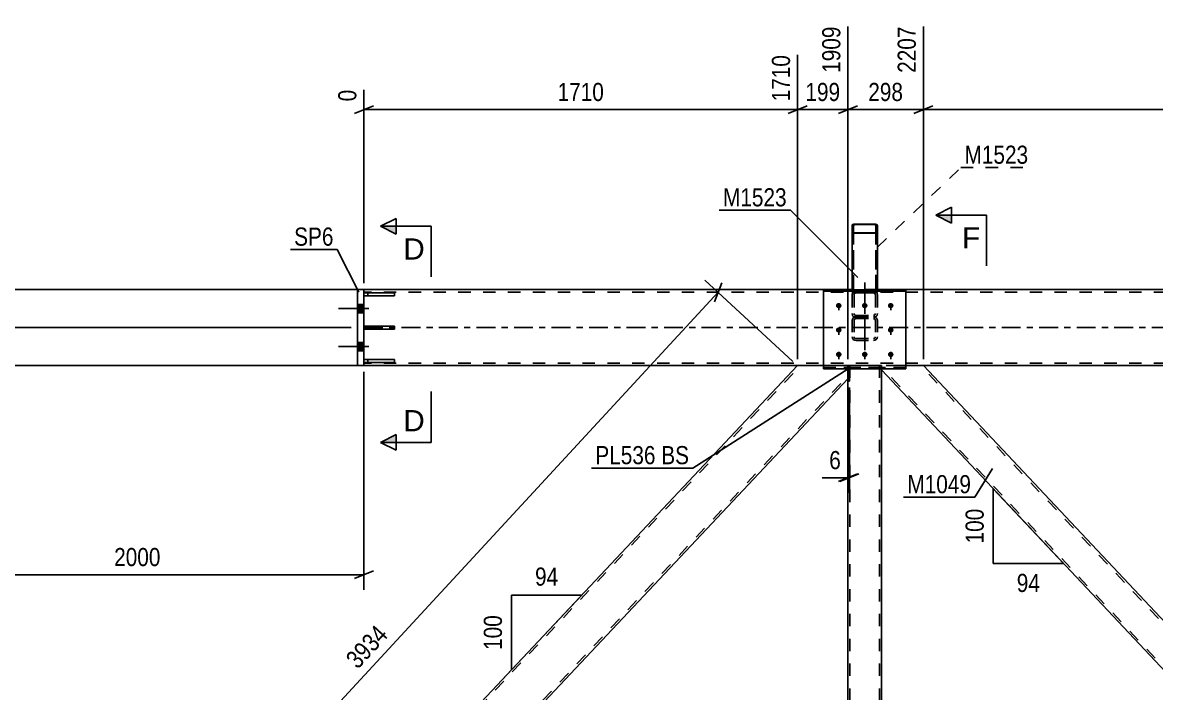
# Model space of a CAD drawing. Header units: millimetres. Extents: x -172 to 1017, y -617 to 224.
# Drawn here: x -62.3 to 116.4, y -57.5 to 48.1 of the extents above; entities that cross this region are included whole.
import ezdxf

# ---------------------------------------------------------------- set-up
doc = ezdxf.new("R2010")
doc.units = ezdxf.units.MM
doc.linetypes.add('DXK_LINE_DOT2', pattern=[3.9198, 1.9599, -1.9599])
doc.linetypes.add('DXK_LINE_DOT3', pattern=[5.9187, 2.979, -0.9799, 0.9799, -0.9799])
doc.styles.add('Arial', font='ARIAL.TTF', dxfattribs={"height": 0.2})
doc.styles.add('Arial Narrow', font='ARIALN.TTF', dxfattribs={"height": 0.2})

# ---------------------------------------------------------------- blocks, each defined once
blk = doc.blocks.new('Part-761545786-1520 - 1372')
at = {"color": 7, "linetype": 'DXK_LINE_DOT2'}
for p, q in [((73.14, -6), (67.86, -6)), ((67.86, -8.46), (67.86, -6)), ((68.18, -121.6), (68.18, -6)), ((72.82, -121.6), (72.82, -6)), ((73.14, -6.66), (73.14, -6)), ((67.86, -121.6), (67.86, -119.14)), ((73.14, -121.6), (73.14, -120.94)), ((73.14, -121.6), (67.86, -121.6))]:
    blk.add_line(p, q, dxfattribs=at)
at = {"color": 2, "linetype": 'Continuous'}
for p, q in [((73.14, -120.94), (73.14, -6.66)), ((67.86, -119.14), (67.86, -8.46))]:
    blk.add_line(p, q, dxfattribs=at)
blk = doc.blocks.new('Bolt-761545786-1384 - 1372')
at = {"color": 1, "linetype": 'DXK_LINE_DOT2'}
for p, q in [((66.41, 3.87), (66.41, 2.74)), ((70.51, 3.87), (70.51, 2.74)), ((74.61, 3.87), (74.61, 2.74)), ((66.41, 0.02), (66.41, -1.12)), ((74.61, 0.02), (74.61, -1.12)), ((66.41, -3.83), (66.41, -4.97)), ((70.51, -3.83), (70.51, -4.97)), ((74.61, -3.83), (74.61, -4.97))]:
    blk.add_line(p, q, dxfattribs=at)
blk = doc.blocks.new('Bolt-761545786-1375 - 1372')
at = {"linetype": 'Continuous'}
for points in [[(66.41, 3.89), (66.5, 3.88), (66.59, 3.85), (66.67, 3.81), (66.74, 3.75), (66.79, 3.68), (66.83, 3.6), (66.85, 3.52), (66.85, 3.43), (66.83, 3.35), (66.79, 3.27), (66.74, 3.2), (66.67, 3.14), (66.59, 3.1), (66.5, 3.07), (66.41, 3.06), (66.32, 3.07), (66.23, 3.1), (66.15, 3.14), (66.08, 3.2), (66.03, 3.27), (65.99, 3.35), (65.97, 3.43), (65.97, 3.52), (65.99, 3.6), (66.03, 3.68), (66.08, 3.75), (66.15, 3.81), (66.23, 3.85), (66.32, 3.88)], [(70.51, 3.89), (70.6, 3.88), (70.69, 3.85), (70.77, 3.81), (70.84, 3.75), (70.89, 3.68), (70.93, 3.6), (70.95, 3.52), (70.95, 3.43), (70.93, 3.35), (70.89, 3.27), (70.84, 3.2), (70.77, 3.14), (70.69, 3.1), (70.6, 3.07), (70.51, 3.06), (70.42, 3.07), (70.33, 3.1), (70.25, 3.14), (70.18, 3.2), (70.13, 3.27), (70.09, 3.35), (70.07, 3.43), (70.07, 3.52), (70.09, 3.6), (70.13, 3.68), (70.18, 3.75), (70.25, 3.81), (70.33, 3.85), (70.42, 3.88)], [(74.61, 3.89), (74.7, 3.88), (74.79, 3.85), (74.87, 3.81), (74.94, 3.75), (74.99, 3.68), (75.03, 3.6), (75.05, 3.52), (75.05, 3.43), (75.03, 3.35), (74.99, 3.27), (74.94, 3.2), (74.87, 3.14), (74.79, 3.1), (74.7, 3.07), (74.61, 3.06), (74.52, 3.07), (74.43, 3.1), (74.35, 3.14), (74.28, 3.2), (74.23, 3.27), (74.19, 3.35), (74.17, 3.43), (74.17, 3.52), (74.19, 3.6), (74.23, 3.68), (74.28, 3.75), (74.35, 3.81), (74.43, 3.85), (74.52, 3.88)], [(66.41, 0.04), (66.5, 0.03), (66.59, 0), (66.67, -0.04), (66.74, -0.1), (66.79, -0.17), (66.83, -0.25), (66.85, -0.33), (66.85, -0.42), (66.83, -0.5), (66.79, -0.58), (66.74, -0.65), (66.67, -0.71), (66.59, -0.75), (66.5, -0.78), (66.41, -0.79), (66.32, -0.78), (66.23, -0.75), (66.15, -0.71), (66.08, -0.65), (66.03, -0.58), (65.99, -0.5), (65.97, -0.42), (65.97, -0.33), (65.99, -0.25), (66.03, -0.17), (66.08, -0.1), (66.15, -0.04), (66.23, 0), (66.32, 0.03)], [(74.61, 0.04), (74.7, 0.03), (74.79, 0), (74.87, -0.04), (74.94, -0.1), (74.99, -0.17), (75.03, -0.25), (75.05, -0.33), (75.05, -0.42), (75.03, -0.5), (74.99, -0.58), (74.94, -0.65), (74.87, -0.71), (74.79, -0.75), (74.7, -0.78), (74.61, -0.79), (74.52, -0.78), (74.43, -0.75), (74.35, -0.71), (74.28, -0.65), (74.23, -0.58), (74.19, -0.5), (74.17, -0.42), (74.17, -0.33), (74.19, -0.25), (74.23, -0.17), (74.28, -0.1), (74.35, -0.04), (74.43, 0), (74.52, 0.03)], [(66.41, -3.82), (66.5, -3.83), (66.59, -3.85), (66.67, -3.9), (66.74, -3.95), (66.79, -4.02), (66.83, -4.1), (66.85, -4.19), (66.85, -4.27), (66.83, -4.36), (66.79, -4.44), (66.74, -4.51), (66.67, -4.56), (66.59, -4.61), (66.5, -4.63), (66.41, -4.64), (66.32, -4.63), (66.23, -4.61), (66.15, -4.56), (66.08, -4.51), (66.03, -4.44), (65.99, -4.36), (65.97, -4.27), (65.97, -4.19), (65.99, -4.1), (66.03, -4.02), (66.08, -3.95), (66.15, -3.9), (66.23, -3.85), (66.32, -3.83)], [(70.51, -3.82), (70.6, -3.83), (70.69, -3.85), (70.77, -3.9), (70.84, -3.95), (70.89, -4.02), (70.93, -4.1), (70.95, -4.19), (70.95, -4.27), (70.93, -4.36), (70.89, -4.44), (70.84, -4.51), (70.77, -4.56), (70.69, -4.61), (70.6, -4.63), (70.51, -4.64), (70.42, -4.63), (70.33, -4.61), (70.25, -4.56), (70.18, -4.51), (70.13, -4.44), (70.09, -4.36), (70.07, -4.27), (70.07, -4.19), (70.09, -4.1), (70.13, -4.02), (70.18, -3.95), (70.25, -3.9), (70.33, -3.85), (70.42, -3.83)], [(74.61, -3.82), (74.7, -3.83), (74.79, -3.85), (74.87, -3.9), (74.94, -3.95), (74.99, -4.02), (75.03, -4.1), (75.05, -4.19), (75.05, -4.27), (75.03, -4.36), (74.99, -4.44), (74.94, -4.51), (74.87, -4.56), (74.79, -4.61), (74.7, -4.63), (74.61, -4.64), (74.52, -4.63), (74.43, -4.61), (74.35, -4.56), (74.28, -4.51), (74.23, -4.44), (74.19, -4.36), (74.17, -4.27), (74.17, -4.19), (74.19, -4.1), (74.23, -4.02), (74.28, -3.95), (74.35, -3.9), (74.43, -3.85), (74.52, -3.83)]]:
    blk.add_hatch(color=1, dxfattribs=at).paths.add_polyline_path(points)
at = {"color": 1, "linetype": 'Continuous'}
for p, q in [((66.41, 3.87), (66.41, 2.74)), ((70.51, 3.87), (70.51, 2.74)), ((74.61, 3.87), (74.61, 2.74)), ((66.41, 0.02), (66.41, -1.12)), ((74.61, 0.02), (74.61, -1.12)), ((66.41, -3.83), (66.41, -4.97)), ((70.51, -3.83), (70.51, -4.97)), ((74.61, -3.83), (74.61, -4.97))]:
    blk.add_line(p, q, dxfattribs=at)
blk = doc.blocks.new('Bolt-761545786-1394 - 1372')
at = {"linetype": 'Continuous'}
for points in [[(-9.5, 3.66), (-9.5, 2.34), (-8.5, 2.34), (-8.5, 3.66)], [(-9.5, 3.66), (-9.5, 2.34), (-8.5, 2.34), (-8.5, 3.66)], [(-9.5, -2.34), (-9.5, -3.66), (-8.5, -3.66), (-8.5, -2.34)], [(-9.5, -2.34), (-9.5, -3.66), (-8.5, -3.66), (-8.5, -2.34)]]:
    blk.add_hatch(color=1, dxfattribs=at).paths.add_polyline_path(points)
at = {"color": 1, "linetype": 'Continuous'}
for p, q in [((-8.5, 3.66), (-9.5, 3.66)), ((-8.5, 3.66), (-9.5, 3.66)), ((-7.74, 3), (-12.5, 3)), ((-7.74, 3), (-12.5, 3)), ((-8.5, 2.34), (-9.5, 2.34)), ((-8.5, 2.34), (-9.5, 2.34)), ((-7.74, -3), (-12.5, -3)), ((-7.74, -3), (-12.5, -3)), ((-8.5, -2.34), (-9.5, -2.34)), ((-8.5, -2.34), (-9.5, -2.34)), ((-8.5, -3.66), (-9.5, -3.66)), ((-8.5, -3.66), (-9.5, -3.66))]:
    blk.add_line(p, q, dxfattribs=at)
blk = doc.blocks.new('Part-761545786-1378 - 1372')
at = {"color": 2, "linetype": 'Continuous'}
for p, q in [((77.01, 5.95), (64.01, 5.95)), ((64.01, 5.95), (64.01, -6.49)), ((64.01, 5.73), (77.01, 5.73)), ((77.01, -6.49), (77.01, 5.95)), ((64.01, -6.49), (77.01, -6.49))]:
    blk.add_line(p, q, dxfattribs=at)
at = {"color": 7, "linetype": 'DXK_LINE_DOT2'}
blk.add_line((64.01, -6.27), (77.01, -6.27), dxfattribs=at)
blk = doc.blocks.new('Part-761545786-1387 - 1372')
at = {"color": 7, "linetype": 'DXK_LINE_DOT2'}
for p, q in [((64.01, -6.49), (64.01, 5.95)), ((64.01, 5.95), (77.01, 5.95)), ((64.01, 5.73), (77.01, 5.73)), ((77.01, -6.49), (77.01, 5.95)), ((77.01, -6.27), (64.01, -6.27)), ((77.01, -6.49), (64.01, -6.49))]:
    blk.add_line(p, q, dxfattribs=at)
blk = doc.blocks.new('Part-761545786-1393 - 1372')
at = {"color": 7, "linetype": 'DXK_LINE_DOT2'}
for p, q in [((68.56, 5.4), (68.55, 5.35)), ((69.15, 5.83), (68.91, 5.77)), ((69.03, 5.46), (69.15, 5.48)), ((69.15, 5.83), (71.87, 5.83)), ((69.15, 5.48), (71.87, 5.48)), ((72.12, 5.77), (71.87, 5.83)), ((71.87, 5.48), (71.99, 5.46)), ((72.47, 5.35), (72.46, 5.4)), ((68.55, 5.35), (68.51, 5.14)), ((68.51, 5.14), (68.51, -1.44)), ((68.83, 5.14), (68.86, 5.27)), ((68.83, 5.14), (68.83, -1.44)), ((72.17, 5.27), (72.19, 5.14)), ((72.19, 5.14), (72.19, -1.44)), ((72.51, 5.14), (72.47, 5.35)), ((72.51, 5.14), (72.51, -1.44)), ((68.51, 2.25), (68.56, 1.99)), ((68.86, 2.12), (68.83, 2.25)), ((69.15, 1.91), (69.03, 1.93)), ((69.15, 1.91), (71.87, 1.91)), ((71.99, 1.93), (71.87, 1.91)), ((72.19, 2.25), (72.17, 2.12)), ((72.46, 1.99), (72.51, 2.25)), ((68.51, 1.12), (68.56, 1.35)), ((68.56, 1.35), (68.7, 1.54)), ((68.7, 1.54), (68.91, 1.68)), ((68.86, 1.23), (68.83, 1.12)), ((68.92, 1.33), (68.86, 1.23)), ((68.91, 1.68), (69.15, 1.72)), ((68.91, 1.62), (69.15, 1.57)), ((69.03, 1.4), (68.92, 1.33)), ((69.15, 1.42), (69.03, 1.4)), ((69.15, 1.72), (71.87, 1.72)), ((69.15, 1.57), (71.87, 1.57)), ((69.15, 1.42), (71.87, 1.42)), ((71.87, 1.72), (72.12, 1.68)), ((71.87, 1.57), (72.12, 1.62)), ((71.99, 1.4), (71.87, 1.42)), ((72.1, 1.33), (71.99, 1.4)), ((72.17, 1.23), (72.1, 1.33)), ((72.12, 1.68), (72.32, 1.54)), ((72.19, 1.12), (72.17, 1.23)), ((72.32, 1.54), (72.46, 1.35)), ((72.46, 1.35), (72.51, 1.12)), ((68.56, -1.67), (68.51, -1.44)), ((68.7, -1.86), (68.56, -1.67)), ((68.83, -1.44), (68.86, -1.55)), ((68.86, -1.55), (68.92, -1.65)), ((68.92, -1.65), (69.03, -1.71)), ((69.03, -1.71), (69.15, -1.74)), ((69.15, -1.74), (71.87, -1.74)), ((71.87, -1.74), (71.99, -1.71)), ((71.99, -1.71), (72.1, -1.65)), ((72.1, -1.65), (72.17, -1.55)), ((72.17, -1.55), (72.19, -1.44)), ((72.46, -1.67), (72.32, -1.86)), ((72.51, -1.44), (72.46, -1.67)), ((68.91, -1.99), (68.7, -1.86)), ((69.15, -2.04), (68.91, -1.99)), ((69.15, -2.04), (71.87, -2.04)), ((72.12, -1.99), (71.87, -2.04)), ((72.32, -1.86), (72.12, -1.99))]:
    blk.add_line(p, q, dxfattribs=at)
at = {"color": 7, "linetype": 'DXK_LINE_DOT3'}
blk.add_line((70.51, -3.58), (70.51, 7.12), dxfattribs=at)
at = {"color": 7, "linetype": 'DXK_LINE_DOT2'}
for centre, radius, start, end in [((69.18, 5.17), 0.662, 114.32, 159.2417), ((69.16, 5.16), 0.331, 114.32, 159.2417), ((71.86, 5.16), 0.331, 20.7583, 65.68), ((71.84, 5.17), 0.662, 20.7583, 65.68), ((69.18, 2.22), 0.662, 200.7583, 245.68), ((69.16, 2.24), 0.331, 200.7583, 245.68), ((71.86, 2.24), 0.331, 294.32, 339.2417), ((71.84, 2.22), 0.662, 294.32, 339.2417)]:
    blk.add_arc(centre, radius, start, end, dxfattribs=at)
blk = doc.blocks.new('Part-761545786-1461 - 1372')
at = {"color": 7, "linetype": 'DXK_LINE_DOT2'}
for p, q in [((68.51, 5.14), (68.56, 5.4)), ((68.91, 5.77), (69.15, 5.83)), ((69.15, 5.48), (69.03, 5.46)), ((69.15, 5.83), (71.87, 5.83)), ((69.15, 5.48), (71.87, 5.48)), ((71.87, 5.83), (72.12, 5.77)), ((71.99, 5.46), (71.87, 5.48)), ((72.46, 5.4), (72.51, 5.14)), ((68.51, 5.14), (68.51, -1.44)), ((68.86, 5.27), (68.83, 5.14)), ((68.83, 5.14), (68.83, -1.44)), ((72.19, 5.14), (72.17, 5.27)), ((72.19, 5.14), (72.19, -1.44)), ((72.51, 5.14), (72.51, -1.44)), ((68.56, 1.99), (68.51, 2.25)), ((68.83, 2.25), (68.86, 2.12)), ((69.03, 1.94), (69.15, 1.91)), ((69.15, 1.91), (71.87, 1.91)), ((71.87, 1.91), (71.99, 1.94)), ((72.17, 2.12), (72.19, 2.25)), ((72.51, 2.25), (72.46, 1.99)), ((68.56, 1.35), (68.51, 1.12)), ((68.7, 1.55), (68.56, 1.35)), ((68.91, 1.68), (68.7, 1.55)), ((68.83, 1.12), (68.86, 1.23)), ((68.86, 1.23), (68.92, 1.33)), ((69.15, 1.72), (68.91, 1.68)), ((69.15, 1.57), (68.91, 1.62)), ((68.92, 1.33), (69.03, 1.4)), ((69.03, 1.4), (69.15, 1.42)), ((69.15, 1.72), (71.87, 1.72)), ((69.15, 1.57), (71.87, 1.57)), ((69.15, 1.42), (71.87, 1.42)), ((72.12, 1.68), (71.87, 1.72)), ((72.12, 1.62), (71.87, 1.57)), ((71.87, 1.42), (71.99, 1.4)), ((71.99, 1.4), (72.1, 1.33)), ((72.1, 1.33), (72.17, 1.23)), ((72.32, 1.55), (72.12, 1.68)), ((72.17, 1.23), (72.19, 1.12)), ((72.46, 1.35), (72.32, 1.55)), ((72.51, 1.12), (72.46, 1.35)), ((68.51, -1.44), (68.56, -1.67)), ((68.56, -1.67), (68.7, -1.86)), ((68.86, -1.55), (68.83, -1.44)), ((68.92, -1.65), (68.86, -1.55)), ((69.03, -1.71), (68.92, -1.65)), ((69.15, -1.74), (69.03, -1.71)), ((69.15, -1.74), (71.87, -1.74)), ((71.99, -1.71), (71.87, -1.74)), ((72.1, -1.65), (71.99, -1.71)), ((72.17, -1.55), (72.1, -1.65)), ((72.19, -1.44), (72.17, -1.55)), ((72.32, -1.86), (72.46, -1.67)), ((72.46, -1.67), (72.51, -1.44)), ((68.7, -1.86), (68.91, -1.99)), ((68.91, -1.99), (69.15, -2.04)), ((69.15, -2.04), (71.87, -2.04)), ((71.87, -2.04), (72.12, -1.99)), ((72.12, -1.99), (72.32, -1.86))]:
    blk.add_line(p, q, dxfattribs=at)
at = {"color": 7, "linetype": 'DXK_LINE_DOT3'}
blk.add_line((70.51, 7.12), (70.51, -3.58), dxfattribs=at)
at = {"color": 7, "linetype": 'DXK_LINE_DOT2'}
for centre, radius, start, end in [((69.18, 5.17), 0.662, 114.32, 159.2417), ((69.16, 5.16), 0.331, 114.32, 159.2417), ((71.86, 5.16), 0.331, 20.7583, 65.68), ((71.84, 5.17), 0.662, 20.7583, 65.68), ((69.18, 2.22), 0.662, 200.7583, 245.68), ((69.16, 2.24), 0.331, 200.7583, 245.68), ((71.86, 2.24), 0.331, 294.32, 339.2417), ((71.84, 2.22), 0.662, 294.32, 339.2417)]:
    blk.add_arc(centre, radius, start, end, dxfattribs=at)
blk = doc.blocks.new('Part-761545786-1535 - 1372')
at = {"color": 7, "linetype": 'DXK_LINE_DOT2'}
for p, q in [((79.77, -6), (73.14, -6)), ((73.14, -6.49), (73.14, -6)), ((127.1, -63.57), (73.14, -6.19)), ((130.28, -60.18), (79.33, -6)), ((130.47, -59.98), (130.06, -60.41)), ((127.1, -63.57), (127.11, -63.55))]:
    blk.add_line(p, q, dxfattribs=at)
at = {"color": 2, "linetype": 'Continuous'}
for p, q in [((73.14, -6.66), (73.14, -6.49)), ((126.88, -63.8), (73.14, -6.66)), ((130.5, -59.95), (79.77, -6)), ((130.06, -60.41), (126.88, -63.8)), ((130.5, -59.95), (130.06, -60.41))]:
    blk.add_line(p, q, dxfattribs=at)
blk = doc.blocks.new('Part-761545786-1616 - 1372')
at = {"color": 2, "linetype": 'Continuous'}
for p, q in [((68.51, 6), (-8.5, 6)), ((308.5, 6), (72.51, 6)), ((59.98, -6), (-8.5, -6)), ((304, -6), (77.01, -6))]:
    blk.add_line(p, q, dxfattribs=at)
at = {"color": 7, "linetype": 'DXK_LINE_DOT2'}
for p, q in [((-8.5, -6), (-8.5, 6)), ((929.5, 5.6), (-8.5, 5.6)), ((72.51, 6), (68.51, 6)), ((929.5, -5.6), (-8.5, -5.6)), ((77.01, -6), (59.98, -6))]:
    blk.add_line(p, q, dxfattribs=at)
at = {"color": 7, "linetype": 'DXK_LINE_DOT3'}
blk.add_line((-8.5, 0), (929.5, 0), dxfattribs=at)
blk = doc.blocks.new('Part-761545786-1620 - 1372')
at = {"color": 2, "linetype": 'Continuous'}
for p, q in [((-8.5, -0.24), (-8.5, 0.24)), ((-8.5, 0.24), (-3.7, 0.24)), ((-3.7, 0.24), (-3.7, -0.24)), ((-3.7, -0.24), (-8.5, -0.24))]:
    blk.add_line(p, q, dxfattribs=at)
at = {"color": 7, "linetype": 'DXK_LINE_DOT2'}
blk.add_line((-7.9, -0.24), (-7.9, 0.24), dxfattribs=at)
blk = doc.blocks.new('Part-761545786-1621 - 1372')
at = {"color": 2, "linetype": 'Continuous'}
for p, q in [((-3.7, 5.5), (-8.5, 5.5)), ((-8.5, 5.5), (-8.5, 5.02)), ((-3.7, 5.2), (-3.7, 5.5)), ((-3.7, 5.02), (-8.5, 5.02)), ((-3.7, 5.2), (-3.7, 5.02))]:
    blk.add_line(p, q, dxfattribs=at)
at = {"color": 7, "linetype": 'DXK_LINE_DOT2'}
for p, q in [((-7.9, 5.02), (-7.9, 5.5)), ((-3.7, 5.2), (-3.7, 5.2))]:
    blk.add_line(p, q, dxfattribs=at)
blk = doc.blocks.new('Part-761545786-1622 - 1372')
at = {"color": 2, "linetype": 'Continuous'}
for p, q in [((-8.5, -5.5), (-8.5, -5.02)), ((-3.7, -5.02), (-8.5, -5.02)), ((-3.7, -5.2), (-3.7, -5.02)), ((-3.7, -5.5), (-3.7, -5.2)), ((-3.7, -5.5), (-8.5, -5.5))]:
    blk.add_line(p, q, dxfattribs=at)
at = {"color": 7, "linetype": 'DXK_LINE_DOT2'}
for p, q in [((-7.9, -5.5), (-7.9, -5.02)), ((-3.7, -5.2), (-3.7, -5.2))]:
    blk.add_line(p, q, dxfattribs=at)
blk = doc.blocks.new('Part-761545786-1623 - 1372')
at = {"color": 7, "linetype": 'DXK_LINE_DOT2'}
for p, q in [((-3.7, 0.24), (-8.5, 0.24)), ((-8.5, 0.24), (-8.5, -0.24)), ((-7.9, -0.24), (-7.9, 0.24)), ((-3.7, -0.24), (-3.7, 0.24)), ((-8.5, -0.24), (-3.7, -0.24))]:
    blk.add_line(p, q, dxfattribs=at)
blk = doc.blocks.new('Part-761545786-1624 - 1372')
at = {"color": 7, "linetype": 'DXK_LINE_DOT2'}
for p, q in [((-3.7, 5.5), (-8.5, 5.5)), ((-8.5, 5.5), (-8.5, 5.02)), ((-7.9, 5.5), (-7.9, 5.02)), ((-3.7, 5.02), (-3.7, 5.5)), ((-8.5, 5.02), (-3.7, 5.02))]:
    blk.add_line(p, q, dxfattribs=at)
blk = doc.blocks.new('Part-761545786-1625 - 1372')
at = {"color": 7, "linetype": 'DXK_LINE_DOT2'}
for p, q in [((-3.7, -5.02), (-8.5, -5.02)), ((-8.5, -5.02), (-8.5, -5.5)), ((-7.9, -5.5), (-7.9, -5.02)), ((-3.7, -5.5), (-3.7, -5.02)), ((-8.5, -5.5), (-3.7, -5.5))]:
    blk.add_line(p, q, dxfattribs=at)
blk = doc.blocks.new('Part-761545786-1724 - 1372')
at = {"color": 7, "linetype": 'DXK_LINE_DOT2'}
for p, q in [((181.67, -6), (73.14, -121.41)), ((187.86, -6.19), (79.33, -121.6)), ((187.86, -6), (181.24, -6)), ((130.5, -59.95), (126.88, -63.8)), ((134.13, -63.8), (130.5, -67.65)), ((79.77, -121.6), (73.14, -121.6))]:
    blk.add_line(p, q, dxfattribs=at)
at = {"color": 2, "linetype": 'Continuous'}
for p, q in [((181.24, -6), (130.5, -59.95)), ((187.86, -6.66), (134.13, -63.8)), ((187.86, -6.66), (187.86, -6)), ((126.88, -63.8), (73.14, -120.94)), ((130.5, -67.65), (79.77, -121.6)), ((73.14, -121.6), (73.14, -120.94))]:
    blk.add_line(p, q, dxfattribs=at)
blk = doc.blocks.new('Part-761545786-1765 - 1372')
at = {"color": 2, "linetype": 'Continuous'}
for p, q in [((68.55, 16.23), (68.51, 16.16)), ((68.51, 16.16), (68.51, 5.95)), ((68.65, 16.28), (68.55, 16.23)), ((68.81, 16.32), (68.65, 16.28)), ((68.75, 16.16), (68.77, 16.19)), ((68.75, 16.16), (68.75, 15.05)), ((68.77, 16.19), (68.82, 16.22)), ((68.99, 16.33), (68.81, 16.32)), ((68.82, 16.22), (68.9, 16.24)), ((68.9, 16.24), (68.99, 16.25)), ((68.99, 16.33), (72.03, 16.33)), ((68.99, 16.25), (72.03, 16.25)), ((72.21, 16.32), (72.03, 16.33)), ((72.03, 16.25), (72.12, 16.24)), ((72.12, 16.24), (72.2, 16.22)), ((72.2, 16.22), (72.25, 16.19)), ((72.37, 16.28), (72.21, 16.32)), ((72.25, 16.19), (72.27, 16.16)), ((72.27, 16.16), (72.27, 15.05)), ((72.47, 16.23), (72.37, 16.28)), ((72.51, 16.16), (72.47, 16.23)), ((72.51, 16.16), (72.51, 5.95)), ((68.51, 15.05), (68.55, 14.99)), ((68.55, 14.99), (68.65, 14.93)), ((68.65, 14.93), (68.81, 14.89)), ((68.77, 15.02), (68.75, 15.05)), ((68.82, 14.99), (68.77, 15.02)), ((68.81, 14.89), (68.99, 14.88)), ((68.9, 14.97), (68.82, 14.99)), ((68.99, 14.96), (68.9, 14.97)), ((68.99, 14.96), (72.03, 14.96)), ((68.99, 14.88), (72.03, 14.88)), ((72.12, 14.97), (72.03, 14.96)), ((72.03, 14.88), (72.21, 14.89)), ((72.2, 14.99), (72.12, 14.97)), ((72.25, 15.02), (72.2, 14.99)), ((72.21, 14.89), (72.37, 14.93)), ((72.27, 15.05), (72.25, 15.02)), ((72.37, 14.93), (72.47, 14.99)), ((72.47, 14.99), (72.51, 15.05))]:
    blk.add_line(p, q, dxfattribs=at)
at = {"color": 7, "linetype": 'DXK_LINE_DOT2'}
for p, q in [((68.75, 15.05), (68.75, 5.69)), ((72.27, 15.05), (72.27, 5.69)), ((72.51, 6), (68.51, 6)), ((68.51, 5.95), (68.51, 5.69)), ((68.51, 5.83), (68.75, 5.83)), ((68.55, 5.62), (68.51, 5.69)), ((68.65, 5.56), (68.55, 5.62)), ((68.81, 5.53), (68.65, 5.56)), ((68.75, 5.69), (68.77, 5.65)), ((68.77, 5.65), (68.82, 5.63)), ((68.99, 5.51), (68.81, 5.53)), ((68.82, 5.63), (68.9, 5.61)), ((68.9, 5.61), (68.99, 5.6)), ((68.99, 5.6), (72.03, 5.6)), ((72.03, 5.51), (68.99, 5.51)), ((72.03, 5.6), (72.12, 5.61)), ((72.21, 5.53), (72.03, 5.51)), ((72.12, 5.61), (72.2, 5.63)), ((72.2, 5.63), (72.25, 5.65)), ((72.37, 5.56), (72.21, 5.53)), ((72.25, 5.65), (72.27, 5.69)), ((72.27, 5.83), (72.51, 5.83)), ((72.47, 5.62), (72.37, 5.56)), ((72.51, 5.69), (72.47, 5.62)), ((72.51, 5.95), (72.51, 5.69))]:
    blk.add_line(p, q, dxfattribs=at)
blk = doc.blocks.new('Part-761545786-1770 - 1372')
at = {"color": 2, "linetype": 'Continuous'}
for p, q in [((68.51, 16.16), (68.55, 16.23)), ((68.51, 16.16), (68.51, 6)), ((68.55, 16.23), (68.65, 16.28)), ((68.65, 16.28), (68.81, 16.32))]:
    blk.add_line(p, q, dxfattribs=at)
at = {"color": 7, "linetype": 'DXK_LINE_DOT2'}
for p, q in [((68.77, 16.19), (68.75, 16.16)), ((68.75, 16.16), (68.75, 5.69)), ((68.82, 16.22), (68.77, 16.19)), ((68.81, 16.32), (68.99, 16.33)), ((68.9, 16.24), (68.82, 16.22)), ((68.99, 16.25), (68.9, 16.24)), ((68.99, 16.33), (72.03, 16.33)), ((68.99, 16.25), (72.03, 16.25)), ((72.03, 16.33), (72.21, 16.32)), ((72.12, 16.24), (72.03, 16.25)), ((72.2, 16.22), (72.12, 16.24)), ((72.25, 16.19), (72.2, 16.22)), ((72.21, 16.32), (72.37, 16.28)), ((72.27, 16.16), (72.25, 16.19)), ((72.27, 16.16), (72.27, 5.69)), ((72.37, 16.28), (72.47, 16.23)), ((72.47, 16.23), (72.51, 16.16)), ((72.51, 16.16), (72.51, 5.69)), ((68.55, 14.99), (68.51, 15.05)), ((68.65, 14.93), (68.55, 14.99)), ((68.81, 14.89), (68.65, 14.93)), ((68.75, 15.05), (68.77, 15.02)), ((68.77, 15.02), (68.82, 14.99)), ((68.99, 14.88), (68.81, 14.89)), ((68.82, 14.99), (68.9, 14.97)), ((68.9, 14.97), (68.99, 14.96)), ((68.99, 14.96), (72.03, 14.96)), ((68.99, 14.88), (72.03, 14.88)), ((72.03, 14.96), (72.12, 14.97)), ((72.21, 14.89), (72.03, 14.88)), ((72.12, 14.97), (72.2, 14.99)), ((72.2, 14.99), (72.25, 15.02)), ((72.37, 14.93), (72.21, 14.89)), ((72.25, 15.02), (72.27, 15.05)), ((72.47, 14.99), (72.37, 14.93)), ((72.51, 15.05), (72.47, 14.99)), ((72.51, 6), (68.51, 6)), ((68.51, 6), (68.51, 5.69)), ((68.51, 5.83), (68.75, 5.83)), ((68.51, 5.69), (68.55, 5.62)), ((68.55, 5.62), (68.65, 5.56)), ((68.65, 5.56), (68.81, 5.53)), ((68.77, 5.65), (68.75, 5.69)), ((68.82, 5.63), (68.77, 5.65)), ((68.81, 5.53), (68.99, 5.51)), ((68.9, 5.61), (68.82, 5.63)), ((68.99, 5.6), (68.9, 5.61)), ((68.99, 5.6), (72.03, 5.6)), ((68.99, 5.51), (72.03, 5.51)), ((72.12, 5.61), (72.03, 5.6)), ((72.03, 5.51), (72.21, 5.53)), ((72.2, 5.63), (72.12, 5.61)), ((72.25, 5.65), (72.2, 5.63)), ((72.21, 5.53), (72.37, 5.56)), ((72.27, 5.69), (72.25, 5.65)), ((72.27, 5.83), (72.51, 5.83)), ((72.37, 5.56), (72.47, 5.62)), ((72.47, 5.62), (72.51, 5.69))]:
    blk.add_line(p, q, dxfattribs=at)
blk = doc.blocks.new('Part-761545786-1843 - 1372')
at = {"color": 2, "linetype": 'Continuous'}
for p, q in [((-9.5, -6), (-9.5, 6)), ((-8.5, 6), (-9.5, 6)), ((-8.5, -6), (-8.5, 6)), ((-9.5, -6), (-8.5, -6))]:
    blk.add_line(p, q, dxfattribs=at)
blk = doc.blocks.new('Part-761545786-1891 - 1372')
at = {"color": 2, "linetype": 'Continuous'}
for p, q in [((-46.86, -119.54), (59.92, -6)), ((64.01, -6), (59.98, -6)), ((67.86, -7.13), (67.86, -6.49)), ((67.86, -8.06), (15.44, -63.8)), ((-38.91, -121.6), (10.5, -69.05)), ((-46.86, -121.6), (-46.86, -119.54)), ((-38.98, -121.6), (-46.86, -121.6))]:
    blk.add_line(p, q, dxfattribs=at)
at = {"color": 7, "linetype": 'DXK_LINE_DOT2'}
for p, q in [((-46.86, -120), (60.36, -6)), ((59.98, -6), (59.92, -6)), ((67.86, -6), (64.01, -6)), ((67.86, -6.49), (67.86, -6)), ((67.86, -8.06), (67.86, -7.13)), ((-39.35, -121.6), (67.86, -7.59)), ((15.44, -63.8), (10.5, -69.05)), ((-38.98, -121.6), (-38.91, -121.6))]:
    blk.add_line(p, q, dxfattribs=at)
blk = doc.blocks.new('Part-761545786-2011 - 1372')
at = {"color": 7, "linetype": 'DXK_LINE_DOT2'}
for p, q in [((68.1, -6), (67.86, -6)), ((67.86, -6.49), (67.86, -6)), ((68.1, -6.49), (68.1, -6))]:
    blk.add_line(p, q, dxfattribs=at)
at = {"color": 2, "linetype": 'Continuous'}
for p, q in [((67.86, -8.46), (67.86, -6.49)), ((68.1, -6.49), (68.1, -8.46)), ((68.1, -8.46), (67.86, -8.46))]:
    blk.add_line(p, q, dxfattribs=at)
blk = doc.blocks.new('Part-761545786-2016 - 1372')
at = {"color": 7, "linetype": 'DXK_LINE_DOT2'}
for p, q in [((67.86, -6), (68.1, -6)), ((67.86, -6), (67.86, -8.46)), ((68.1, -6), (68.1, -8.46)), ((67.86, -8.46), (68.1, -8.46))]:
    blk.add_line(p, q, dxfattribs=at)
blk = doc.blocks.new('StraightDimension-761545786-3182 - 1372')
at = {"color": 7, "linetype": 'Continuous'}
for p, q in [((-10.5, 0), (-118.02, 0)), ((-114.57, -1.5), (-115.77, 1.5)), ((-115.17, -127.6), (-115.17, 0)), ((-115.77, -126.1), (-114.57, -129.1)), ((-81, -127.6), (-118.02, -127.6))]:
    blk.add_line(p, q, dxfattribs=at)
at = {"color": 0}
blk.add_wipeout([(-115.92, -59.54), (-120.12, -59.54), (-120.12, -68.06), (-115.92, -68.06)], dxfattribs=at)
at = {"color": 3, "style": 'Arial Narrow'}
blk.add_text('3190', height=2.863, rotation=90.0002, dxfattribs=at).set_placement((-116.52, -67.46))
blk = doc.blocks.new('StraightDimension-761545786-2417 - 1372')
at = {"color": 7, "linetype": 'Continuous'}
for p, q in [((59.92, -5), (59.92, 43.02)), ((-8.5, 7), (-8.5, 37.53)), ((-7, 35), (-10, 33.8)), ((-8.5, 34.4), (59.92, 34.4)), ((58.42, 33.8), (61.42, 35))]:
    blk.add_line(p, q, dxfattribs=at)
at = {"color": 0, "linetype": 'Continuous'}
for points in [[(59.32, 43.62), (55.12, 43.62), (55.12, 35.1), (59.32, 35.1)], [(-9.1, 38.13), (-13.3, 38.13), (-13.3, 35.1), (-9.1, 35.1)]]:
    blk.add_wipeout(points, dxfattribs=at)
at = {"color": 0}
blk.add_wipeout([(29.97, 35.15), (29.97, 39.35), (21.45, 39.35), (21.45, 35.15)], dxfattribs=at)
at = {"color": 3, "linetype": 'Continuous', "style": 'Arial Narrow'}
for s, height, p in [('1710', 2.863, (58.72, 35.7)), ('0', 2.86, (-9.7, 35.7))]:
    blk.add_text(s, height=height, rotation=90.0002, dxfattribs=at).set_placement(p)
at = {"color": 3, "style": 'Arial Narrow'}
blk.add_text('1710', height=2.863, dxfattribs=at).set_placement((22.05, 35.75))
blk = doc.blocks.new('StraightDimension-761545786-3280 - 1372')
at = {"color": 7, "linetype": 'Continuous'}
for p, q in [((67.86, -9.46), (67.86, -26.08)), ((68.1, -9.46), (68.1, -26.08)), ((66.36, -24.28), (69.36, -23.08)), ((69.6, -23.08), (66.6, -24.28)), ((67.86, -23.68), (68.1, -23.68))]:
    blk.add_line(p, q, dxfattribs=at)
at = {"color": 0}
blk.add_wipeout([(67.34, -22.93), (67.34, -18.73), (64.31, -18.73), (64.31, -22.93)], dxfattribs=at)
at = {"color": 7, "linetype": 'Continuous'}
blk.add_line((67.86, -23.68), (63.78, -23.68), dxfattribs=at)
blk.add_line((67.86, -23.68), (63.78, -23.68), dxfattribs=at)
at = {"color": 3, "style": 'Arial Narrow'}
blk.add_text('6', height=2.86, dxfattribs=at).set_placement((64.91, -22.33))
blk = doc.blocks.new('StraightDimension-761545786-2724 - 1372')
at = {"color": 7, "linetype": 'Continuous'}
blk.add_line((72.14, -6), (-105.53, -6), dxfattribs=at)
blk = doc.blocks.new('StraightDimension-761545786-3125 - 1372')
at = {"color": 7, "linetype": 'Continuous'}
for p, q in [((59.18, -5.32), (45.29, 7.51)), ((-59.39, -110.02), (47.38, 5.58)), ((46.81, 4.07), (47.96, 7.09)), ((-47.59, -120.92), (-61.49, -108.09)), ((-58.81, -108.51), (-59.97, -111.53))]:
    blk.add_line(p, q, dxfattribs=at)
at = {"color": 0}
blk.add_wipeout([(-3.67, -48.59), (-6.75, -45.74), (-12.53, -51.99), (-9.44, -54.84)], dxfattribs=at)
at = {"color": 3, "style": 'Arial Narrow'}
blk.add_text('3934', height=2.863, rotation=47.2747, dxfattribs=at).set_placement((-9.48, -53.99))
blk = doc.blocks.new('StraightDimension-761545786-2407 - 1372')
at = {"color": 7, "linetype": 'Continuous'}
for p, q in [((67.86, -5), (67.86, 47.52)), ((59.92, -5), (59.92, 43.02)), ((58.42, 33.8), (61.42, 35)), ((59.92, 34.4), (67.86, 34.4)), ((69.36, 35), (66.36, 33.8))]:
    blk.add_line(p, q, dxfattribs=at)
at = {"color": 0}
blk.add_wipeout([(67.23, 35.15), (67.23, 39.35), (60.55, 39.35), (60.55, 35.15)], dxfattribs=at)
at = {"color": 3, "style": 'Arial Narrow'}
blk.add_text('199', height=2.863, dxfattribs=at).set_placement((61.15, 35.75))
at = {"color": 0, "linetype": 'Continuous'}
blk.add_wipeout([(67.26, 48.12), (63.06, 48.12), (63.06, 39.6), (67.26, 39.6)], dxfattribs=at)
at = {"color": 3, "linetype": 'Continuous', "style": 'Arial Narrow'}
blk.add_text('1909', height=2.863, rotation=90.0002, dxfattribs=at).set_placement((66.66, 40.2))
blk = doc.blocks.new('StraightDimension-761545786-2141 - 1372')
at = {"color": 7, "linetype": 'Continuous'}
for p, q in [((-8.5, -7), (-8.5, -41.38)), ((-80, -120.6), (-80, -36.13)), ((-78.5, -38.38), (-81.5, -39.58)), ((-80, -38.98), (-8.5, -38.98)), ((-10, -39.58), (-7, -38.38))]:
    blk.add_line(p, q, dxfattribs=at)
at = {"color": 0}
blk.add_wipeout([(-39.99, -38.23), (-39.99, -34.03), (-48.51, -34.03), (-48.51, -38.23)], dxfattribs=at)
at = {"color": 3, "style": 'Arial Narrow'}
blk.add_text('2000', height=2.863, dxfattribs=at).set_placement((-47.91, -37.63))
blk = doc.blocks.new('StraightDimension-761545786-2383 - 1372')
at = {"color": 7, "linetype": 'Continuous'}
for p, q in [((79.77, -5), (79.77, 47.52)), ((181.24, -5), (181.24, 43.02)), ((81.27, 35), (78.27, 33.8)), ((79.77, 34.4), (181.24, 34.4)), ((179.74, 33.8), (182.74, 35))]:
    blk.add_line(p, q, dxfattribs=at)
at = {"color": 0, "linetype": 'Continuous'}
blk.add_wipeout([(180.64, 43.62), (176.44, 43.62), (176.44, 35.1), (180.64, 35.1)], dxfattribs=at)
at = {"color": 0}
blk.add_wipeout([(134.76, 35.15), (134.76, 39.35), (126.25, 39.35), (126.25, 35.15)], dxfattribs=at)
at = {"color": 3, "linetype": 'Continuous', "style": 'Arial Narrow'}
blk.add_text('4743', height=2.863, rotation=90.0002, dxfattribs=at).set_placement((180.04, 35.7))
at = {"color": 3, "style": 'Arial Narrow'}
blk.add_text('2537', height=2.863, dxfattribs=at).set_placement((126.85, 35.75))
blk = doc.blocks.new('StraightDimension-761545786-2397 - 1372')
at = {"color": 7, "linetype": 'Continuous'}
for p, q in [((67.86, -5), (67.86, 47.52)), ((79.77, -5), (79.77, 47.52)), ((66.36, 33.8), (69.36, 35)), ((67.86, 34.4), (79.77, 34.4)), ((81.27, 35), (78.27, 33.8))]:
    blk.add_line(p, q, dxfattribs=at)
at = {"color": 0}
blk.add_wipeout([(77.16, 35.15), (77.16, 39.35), (70.47, 39.35), (70.47, 35.15)], dxfattribs=at)
at = {"color": 3, "style": 'Arial Narrow'}
blk.add_text('298', height=2.863, dxfattribs=at).set_placement((71.07, 35.75))
at = {"color": 0, "linetype": 'Continuous'}
blk.add_wipeout([(79.17, 48.12), (74.97, 48.12), (74.97, 39.6), (79.17, 39.6)], dxfattribs=at)
at = {"color": 3, "linetype": 'Continuous', "style": 'Arial Narrow'}
blk.add_text('2207', height=2.863, rotation=90.0002, dxfattribs=at).set_placement((78.57, 40.2))
blk = doc.blocks.new('StraightDimension-761545786-3313 - 1372')
at = {"color": 7, "linetype": 'Continuous'}
blk.add_line((-9.5, 6), (-129.87, 6), dxfattribs=at)
blk = doc.blocks.new('AngleDimension-761545786-3392 - 1372')
at = {"color": 7, "linetype": 'Continuous'}
for p, q in [((14.77, -42.21), (25.86, -42.21)), ((14.77, -54.01), (25.86, -42.21)), ((14.77, -54.01), (14.77, -42.21)), ((11.72, -57.25), (14.77, -54.01))]:
    blk.add_line(p, q, dxfattribs=at)
at = {"color": 0}
for points in [[(22.74, -41.31), (22.74, -37.11), (17.89, -37.11), (17.89, -41.31)], [(13.87, -44.77), (9.67, -44.77), (9.67, -51.45), (13.87, -51.45)]]:
    blk.add_wipeout(points, dxfattribs=at)
at = {"color": 3, "style": 'Arial Narrow'}
blk.add_text('94', height=2.863, dxfattribs=at).set_placement((18.49, -40.71))
blk.add_text('100', height=2.863, rotation=90.0002, dxfattribs=at).set_placement((13.27, -50.85))
blk = doc.blocks.new('AngleDimension-761545786-3406 - 1372')
at = {"color": 7, "linetype": 'Continuous'}
for p, q in [((90.78, -25.41), (101.87, -37.21)), ((90.78, -25.41), (90.78, -37.21)), ((97.78, -32.86), (101.87, -37.21)), ((90.78, -37.21), (101.87, -37.21))]:
    blk.add_line(p, q, dxfattribs=at)
at = {"color": 0}
for points in [[(89.88, -27.97), (85.68, -27.97), (85.68, -34.65), (89.88, -34.65)], [(98.75, -42.31), (98.75, -38.11), (93.9, -38.11), (93.9, -42.31)]]:
    blk.add_wipeout(points, dxfattribs=at)
at = {"color": 3, "style": 'Arial Narrow'}
blk.add_text('100', height=2.863, rotation=90.0002, dxfattribs=at).set_placement((89.28, -34.05))
blk.add_text('94', height=2.863, dxfattribs=at).set_placement((94.5, -41.71))
blk = doc.blocks.new('Mark-761545786-1531 - 1372')
at = {"color": 0}
blk.add_wipeout([(87.29, -26.13), (87.29, -23.13), (77.24, -23.13), (77.24, -26.13)], dxfattribs=at)
blk.add_wipeout([(87.29, -26.13), (87.29, -23.13), (77.24, -23.13), (77.24, -26.13)], dxfattribs=at)
at = {"color": 30, "linetype": 'Continuous'}
for p in [(90.69, -22.21), (76.64, -26.73)]:
    blk.add_line(p, (87.89, -26.73), dxfattribs=at)
at = {"color": 3, "style": 'Arial Narrow'}
blk.add_text('M1049', height=2.863, dxfattribs=at).set_placement((77.24, -26.13))
blk = doc.blocks.new('Mark-761545786-1761 - 1372')
at = {"color": 0}
blk.add_wipeout([(58.2, 19.13), (58.2, 22.13), (48.15, 22.13), (48.15, 19.13)], dxfattribs=at)
blk.add_wipeout([(58.2, 19.13), (58.2, 22.13), (48.15, 22.13), (48.15, 19.13)], dxfattribs=at)
at = {"color": 30, "linetype": 'Continuous'}
for p in [(47.55, 18.53), (69.41, 7.92)]:
    blk.add_line(p, (58.8, 18.53), dxfattribs=at)
at = {"color": 3, "style": 'Arial Narrow'}
blk.add_text('M1523', height=2.863, dxfattribs=at).set_placement((48.15, 19.13))
blk = doc.blocks.new('Mark-761545786-1766 - 1372')
at = {"color": 0}
blk.add_wipeout([(96.31, 25.85), (96.31, 28.85), (86.26, 28.85), (86.26, 25.85)], dxfattribs=at)
blk.add_wipeout([(96.31, 25.85), (96.31, 28.85), (86.26, 28.85), (86.26, 25.85)], dxfattribs=at)
at = {"color": 30, "linetype": 'DXK_LINE_DOT2'}
for p, q in [((72.51, 12.72), (85.66, 25.25)), ((85.66, 25.25), (96.91, 25.25))]:
    blk.add_line(p, q, dxfattribs=at)
at = {"color": 3, "style": 'Arial Narrow'}
blk.add_text('M1523', height=2.863, dxfattribs=at).set_placement((86.26, 25.85))
blk = doc.blocks.new('SectionMark-761545786-12972 - 1372')
at = {"linetype": 'Continuous'}
for points in [[(84.21, 17.75), (84.21, 16.5), (81.71, 17.75)], [(84.21, -149.38), (84.21, -150.63), (81.71, -150.63)]]:
    blk.add_hatch(color=6, dxfattribs=at).paths.add_polyline_path(points)
at = {"color": 6, "linetype": 'Continuous'}
for p, q in [((81.71, 17.75), (84.21, 19)), ((84.21, 16.5), (84.21, 19)), ((89.71, 17.75), (81.71, 17.75)), ((81.71, 17.75), (84.21, 16.5)), ((89.71, 17.75), (89.71, 9.75)), ((89.71, -150.63), (89.71, -142.63)), ((81.71, -150.63), (84.21, -149.38)), ((84.21, -149.38), (84.21, -151.88)), ((89.71, -150.63), (81.71, -150.63)), ((84.21, -151.88), (81.71, -150.63))]:
    blk.add_line(p, q, dxfattribs=at)
at = {"color": 0, "linetype": 'Continuous'}
for points in [[(88.71, 12.5), (88.71, 16), (85.86, 16), (85.86, 12.5)], [(88.71, -148.88), (88.71, -145.38), (85.86, -145.38), (85.86, -148.88)]]:
    blk.add_wipeout(points, dxfattribs=at)
at = {"color": 3, "linetype": 'Continuous', "style": 'Arial'}
for p in [(85.86, 12.5), (85.86, -148.88)]:
    blk.add_text('F', height=3.34, dxfattribs=at).set_placement(p)
blk = doc.blocks.new('Mark-761545786-1839 - 1372')
at = {"color": 0}
blk.add_wipeout([(-13.3, 12.93), (-13.3, 15.93), (-19.51, 15.93), (-19.51, 12.93)], dxfattribs=at)
blk.add_wipeout([(-13.3, 12.93), (-13.3, 15.93), (-19.51, 15.93), (-19.51, 12.93)], dxfattribs=at)
at = {"color": 30, "linetype": 'Continuous'}
for p in [(-20.11, 12.33), (-9.29, 5.59)]:
    blk.add_line(p, (-12.7, 12.33), dxfattribs=at)
at = {"color": 3, "style": 'Arial Narrow'}
blk.add_text('SP6', height=2.863, dxfattribs=at).set_placement((-19.51, 12.93))
blk = doc.blocks.new('SectionMark-761545786-3468 - 1372')
at = {"linetype": 'Continuous'}
for points in [[(-3.41, 15.99), (-3.41, 14.74), (-5.91, 15.99)], [(-3.41, -16.85), (-3.41, -18.1), (-5.91, -18.1)]]:
    blk.add_hatch(color=6, dxfattribs=at).paths.add_polyline_path(points)
at = {"color": 6, "linetype": 'Continuous'}
for p, q in [((-5.91, 15.99), (-3.41, 17.24)), ((-3.41, 14.74), (-3.41, 17.24)), ((2.09, 15.99), (-5.91, 15.99)), ((-5.91, 15.99), (-3.41, 14.74)), ((2.09, 15.99), (2.09, 7.99)), ((2.09, -18.1), (2.09, -10.1)), ((-5.91, -18.1), (-3.41, -16.85)), ((-3.41, -16.85), (-3.41, -19.35)), ((2.09, -18.1), (-5.91, -18.1)), ((-3.41, -19.35), (-5.91, -18.1))]:
    blk.add_line(p, q, dxfattribs=at)
at = {"color": 0, "linetype": 'Continuous'}
for points in [[(1.09, 10.74), (1.09, 14.24), (-2.28, 14.24), (-2.28, 10.74)], [(1.09, -16.35), (1.09, -12.85), (-2.28, -12.85), (-2.28, -16.35)]]:
    blk.add_wipeout(points, dxfattribs=at)
at = {"color": 3, "linetype": 'Continuous', "style": 'Arial'}
for p in [(-2.28, 10.74), (-2.28, -16.35)]:
    blk.add_text('D', height=3.34, dxfattribs=at).set_placement(p)
blk = doc.blocks.new('MarkSet-761545786-3533 - 1372')
at = {"color": 0}
for points in [[(37.51, -21.55), (37.51, -18.55), (28.01, -18.55), (28.01, -21.55)], [(42.79, -21.55), (42.79, -18.55), (38.41, -18.55), (38.41, -21.55)]]:
    blk.add_wipeout(points, dxfattribs=at)
for points in [[(37.51, -21.55), (37.51, -18.55), (28.01, -18.55), (28.01, -21.55)], [(42.79, -21.55), (42.79, -18.55), (38.41, -18.55), (38.41, -21.55)]]:
    blk.add_wipeout(points, dxfattribs=at)
at = {"color": 30, "linetype": 'Continuous'}
for p in [(67.92, -6.5), (27.41, -22.15)]:
    blk.add_line(p, (43.39, -22.15), dxfattribs=at)
at = {"color": 3, "style": 'Arial Narrow'}
for s, p in [('PL536', (28.01, -21.55)), ('BS', (38.41, -21.55))]:
    blk.add_text(s, height=2.863, dxfattribs=at).set_placement(p)

msp = doc.modelspace()

# ---------------------------------------------------------------- block references
for name in ['Part-761545786-1765 - 1372', 'Part-761545786-1770 - 1372', 'Part-761545786-1616 - 1372', 'Part-761545786-1843 - 1372', 'Part-761545786-1621 - 1372', 'Part-761545786-1624 - 1372', 'Part-761545786-1378 - 1372', 'Part-761545786-1387 - 1372', 'Part-761545786-1393 - 1372', 'Part-761545786-1461 - 1372', 'Bolt-761545786-1394 - 1372', 'Bolt-761545786-1375 - 1372', 'Bolt-761545786-1384 - 1372', 'Part-761545786-1620 - 1372', 'Part-761545786-1623 - 1372', 'Part-761545786-1622 - 1372', 'Part-761545786-1625 - 1372', 'Part-761545786-1891 - 1372', 'Part-761545786-1520 - 1372', 'Part-761545786-2011 - 1372', 'Part-761545786-2016 - 1372', 'Part-761545786-1535 - 1372', 'Part-761545786-1724 - 1372']:
    msp.add_blockref(name, (0, 0))

# ---------------------------------------------------------------- next in the draw order: block references
for name in ['StraightDimension-761545786-2383 - 1372', 'StraightDimension-761545786-3182 - 1372', 'StraightDimension-761545786-3280 - 1372', 'AngleDimension-761545786-3406 - 1372']:
    msp.add_blockref(name, (0, 0))

# ---------------------------------------------------------------- next in the draw order: block references
for name in ['StraightDimension-761545786-2417 - 1372', 'Mark-761545786-1531 - 1372']:
    msp.add_blockref(name, (0, 0))

# ---------------------------------------------------------------- next in the draw order: block references
msp.add_blockref('StraightDimension-761545786-2724 - 1372', (0, 0))

# ---------------------------------------------------------------- next in the draw order: block references
msp.add_blockref('StraightDimension-761545786-3125 - 1372', (0, 0))

# ---------------------------------------------------------------- next in the draw order: block references
for name in ['StraightDimension-761545786-2407 - 1372', 'StraightDimension-761545786-2141 - 1372']:
    msp.add_blockref(name, (0, 0))

# ---------------------------------------------------------------- next in the draw order: block references
for name in ['StraightDimension-761545786-2397 - 1372', 'StraightDimension-761545786-3313 - 1372']:
    msp.add_blockref(name, (0, 0))

# ---------------------------------------------------------------- next in the draw order: block references
for name in ['Mark-761545786-1766 - 1372', 'Mark-761545786-1761 - 1372', 'SectionMark-761545786-3468 - 1372', 'Mark-761545786-1839 - 1372', 'MarkSet-761545786-3533 - 1372', 'AngleDimension-761545786-3392 - 1372']:
    msp.add_blockref(name, (0, 0))

# ---------------------------------------------------------------- next in the draw order: block references
msp.add_blockref('SectionMark-761545786-12972 - 1372', (0, 0))

doc.saveas('drawing.dxf')
